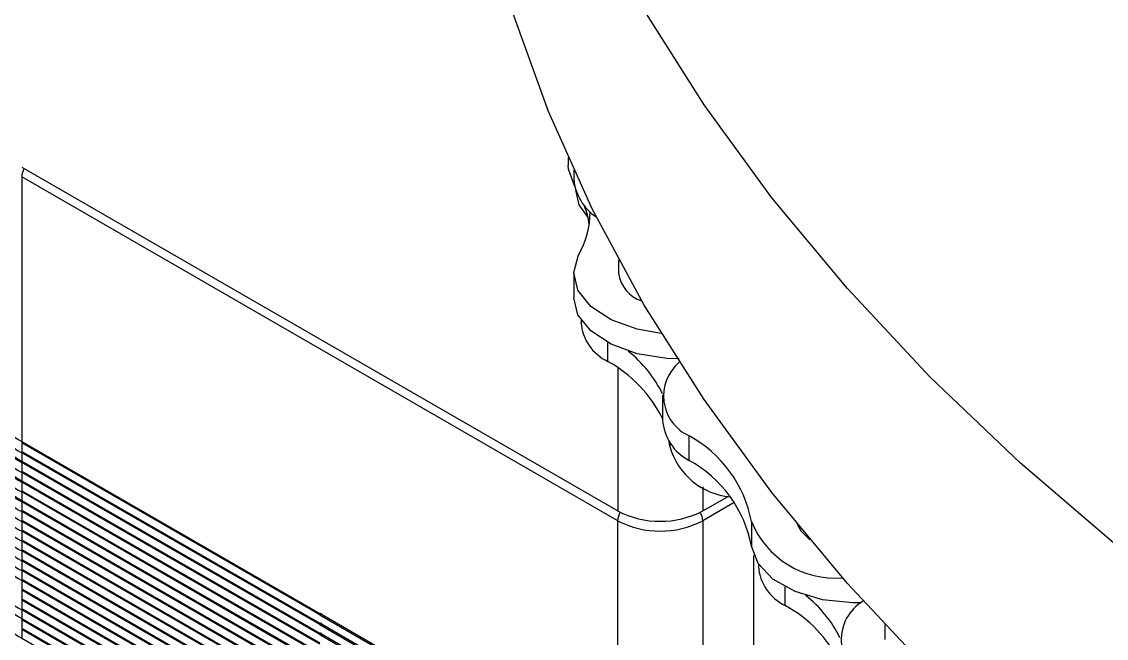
# Model space of a CAD drawing. Header units: millimetres. Extents: x 334 to 3694, y 0 to 2376.
# Drawn here: x 2501.7 to 2528.73, y 1185.07 to 1200.45 of the extents above; entities that cross this region are included whole.
import ezdxf

# ---------------------------------------------------------------- set-up
doc = ezdxf.new("R2010")
doc.units = ezdxf.units.MM
doc.header["$LTSCALE"] = 3
doc.layers.add('1_외형선', color=7, linetype='Continuous', lineweight=25)

msp = doc.modelspace()

# ---------------------------------------------------------------- linework, layer by layer
at = {"layer": '1_외형선'}
for p, q in [((2515.318, 1197.053), (2515.318, 1196.861)), ((2501.702, 1196.821), (2516.551, 1188.249)), ((2515.458, 1196.743), (2515.458, 1196.517)), ((2516.551, 1188.004), (2501.702, 1196.576)), ((2501.702, 1196.576), (2501.702, 1189.979)), ((2515.498, 1196.254), (2515.498, 1196.248)), ((2516.574, 1194.511), (2516.574, 1194.175)), ((2515.458, 1194.175), (2515.458, 1193.562)), ((2515.638, 1193.009), (2515.638, 1192.95)), ((2516.306, 1191.977), (2516.306, 1192.443)), ((2516.551, 1191.817), (2516.551, 1188.249)), ((2517.668, 1191.132), (2517.668, 1190.52)), ((2501.702, 1189.979), (2509.126, 1185.693)), ((2501.702, 1189.946), (2501.723, 1189.967)), ((2501.702, 1189.946), (2501.702, 1189.734)), ((2509.126, 1185.66), (2501.702, 1189.946)), ((2517.85, 1189.852), (2517.836, 1189.985)), ((2517.85, 1189.964), (2517.85, 1189.852)), ((2518.334, 1189.508), (2518.334, 1190.12)), ((2501.702, 1189.734), (2509.126, 1185.448)), ((2501.702, 1189.701), (2501.723, 1189.722)), ((2501.702, 1189.701), (2501.702, 1189.489)), ((2509.126, 1185.415), (2501.702, 1189.701)), ((2501.702, 1189.489), (2509.126, 1185.203)), ((2501.702, 1189.456), (2501.723, 1189.477)), ((2501.702, 1189.456), (2501.702, 1189.244)), ((2509.126, 1185.17), (2501.702, 1189.456)), ((2501.702, 1189.244), (2509.126, 1184.958)), ((2501.702, 1189.211), (2501.723, 1189.232)), ((2501.702, 1189.211), (2501.702, 1188.999)), ((2509.126, 1184.925), (2501.702, 1189.211)), ((2501.702, 1188.999), (2509.126, 1184.713)), ((2501.702, 1188.966), (2501.723, 1188.987)), ((2501.702, 1188.966), (2501.702, 1188.754)), ((2509.126, 1184.68), (2501.702, 1188.966)), ((2518.672, 1188.847), (2518.672, 1188.249)), ((2501.702, 1188.754), (2509.126, 1184.468)), ((2501.702, 1188.721), (2501.723, 1188.742)), ((2501.702, 1188.721), (2501.702, 1188.509)), ((2509.126, 1184.435), (2501.702, 1188.721)), ((2518.672, 1188.249), (2519.301, 1188.612)), ((2501.702, 1188.509), (2509.126, 1184.223)), ((2501.702, 1188.476), (2501.723, 1188.497)), ((2501.702, 1188.476), (2501.702, 1188.264)), ((2509.126, 1184.19), (2501.702, 1188.476)), ((2501.702, 1188.264), (2509.126, 1183.978)), ((2519.457, 1188.457), (2518.672, 1188.004)), ((2501.702, 1188.231), (2501.723, 1188.252)), ((2501.702, 1188.231), (2501.702, 1188.019)), ((2509.126, 1183.945), (2501.702, 1188.231)), ((2501.702, 1188.019), (2509.126, 1183.733)), ((2501.702, 1187.986), (2501.723, 1188.007)), ((2516.551, 1181.407), (2516.551, 1188.004)), ((2518.672, 1188.004), (2518.672, 1181.407)), ((2501.702, 1187.986), (2501.702, 1187.774)), ((2509.126, 1183.7), (2501.702, 1187.986)), ((2501.702, 1187.774), (2509.126, 1183.488)), ((2501.702, 1187.742), (2501.723, 1187.762)), ((2501.702, 1187.742), (2501.702, 1187.529)), ((2509.126, 1183.455), (2501.702, 1187.742)), ((2519.885, 1187.986), (2519.885, 1187.374)), ((2501.702, 1187.529), (2509.126, 1183.243)), ((2501.702, 1187.497), (2501.723, 1187.517)), ((2501.702, 1187.497), (2501.702, 1187.284)), ((2509.126, 1183.21), (2501.702, 1187.497)), ((2501.702, 1187.284), (2509.126, 1182.998)), ((2501.702, 1187.252), (2501.723, 1187.272)), ((2501.702, 1187.252), (2501.702, 1187.039)), ((2509.126, 1182.965), (2501.702, 1187.252)), ((2501.702, 1187.039), (2509.126, 1182.753)), ((2501.702, 1187.007), (2501.723, 1187.027)), ((2501.702, 1187.007), (2501.702, 1186.794)), ((2509.126, 1182.72), (2501.702, 1187.007)), ((2519.945, 1182.141), (2519.945, 1187.138)), ((2520.059, 1186.924), (2520.059, 1186.865)), ((2501.702, 1186.794), (2509.126, 1182.508)), ((2501.702, 1186.762), (2501.723, 1186.782)), ((2501.702, 1186.762), (2501.702, 1186.549)), ((2509.126, 1182.476), (2501.702, 1186.762)), ((2501.702, 1186.549), (2509.126, 1182.263)), ((2501.702, 1186.517), (2501.723, 1186.537)), ((2501.702, 1186.517), (2501.702, 1186.304)), ((2509.126, 1182.231), (2501.702, 1186.517)), ((2501.702, 1186.304), (2509.126, 1182.018)), ((2501.702, 1186.272), (2501.723, 1186.292)), ((2501.702, 1186.272), (2501.702, 1186.059)), ((2509.126, 1181.986), (2501.702, 1186.272)), ((2520.727, 1185.892), (2520.727, 1186.358)), ((2501.702, 1186.059), (2509.126, 1181.773)), ((2501.702, 1186.027), (2501.723, 1186.047)), ((2501.702, 1186.027), (2501.702, 1185.814)), ((2509.126, 1181.741), (2501.702, 1186.027)), ((2501.702, 1185.814), (2509.126, 1181.528)), ((2501.702, 1185.782), (2501.723, 1185.802)), ((2501.702, 1185.782), (2501.702, 1185.57)), ((2509.126, 1181.496), (2501.702, 1185.782)), ((2501.702, 1185.57), (2509.126, 1181.283)), ((2509.126, 1185.66), (2509.169, 1185.701)), ((2516.551, 1181.407), (2509.126, 1185.693)), ((2509.126, 1185.66), (2516.551, 1181.374)), ((2501.702, 1185.537), (2501.723, 1185.557)), ((2501.702, 1185.537), (2501.702, 1185.325)), ((2509.126, 1181.251), (2501.702, 1185.537)), ((2501.702, 1185.325), (2509.126, 1181.038)), ((2501.702, 1185.292), (2501.723, 1185.312)), ((2501.702, 1185.292), (2501.702, 1185.08)), ((2509.126, 1181.006), (2501.702, 1185.292)), ((2509.126, 1185.415), (2509.169, 1185.456)), ((2516.551, 1181.162), (2509.126, 1185.448)), ((2509.126, 1185.415), (2516.551, 1181.129)), ((2523.205, 1185.418), (2523.205, 1185.047)), ((2501.702, 1185.08), (2509.126, 1180.793)), ((2509.126, 1185.17), (2509.169, 1185.211)), ((2516.551, 1180.917), (2509.126, 1185.203)), ((2509.126, 1185.17), (2516.551, 1180.884))]:
    msp.add_line(p, q, dxfattribs=at)
at = {"layer": '1_외형선', "flags": 128}
for points in [[(2553.377, 1173.833), (2550.447, 1174.982), (2546.96, 1176.482), (2543.602, 1178.078), (2540.381, 1179.765), (2537.305, 1181.541), (2534.382, 1183.4), (2531.618, 1185.339), (2529.019, 1187.352), (2526.591, 1189.436), (2524.341, 1191.584), (2522.274, 1193.793), (2520.393, 1196.057), (2518.705, 1198.371), (2517.211, 1200.73), (2515.917, 1203.127), (2514.826, 1205.557), (2513.938, 1208.016), (2513.258, 1210.496), (2512.786, 1212.992), (2512.523, 1215.498), (2512.469, 1217.918)], [(2553.858, 1166.305), (2550.447, 1167.633), (2546.96, 1169.133), (2543.602, 1170.729), (2540.381, 1172.417), (2537.305, 1174.192), (2534.382, 1176.051), (2531.618, 1177.99), (2529.019, 1180.003), (2526.591, 1182.087), (2524.341, 1184.235), (2522.274, 1186.444), (2520.393, 1188.709), (2518.705, 1191.023), (2517.211, 1193.381), (2515.917, 1195.778), (2514.826, 1198.209), (2513.938, 1200.667), (2513.258, 1203.147), (2512.786, 1205.643), (2512.523, 1208.149), (2512.464, 1210.032)], [(2515.481, 1196.333), (2515.323, 1196.767), (2515.318, 1196.861)], [(2515.498, 1196.248), (2515.58, 1195.883), (2515.813, 1195.552)], [(2517.635, 1192.674), (2517.036, 1192.779), (2516.385, 1193.015), (2515.879, 1193.349), (2515.561, 1193.754), (2515.458, 1194.193), (2515.579, 1194.632)], [(2518.081, 1192.038), (2517.778, 1192.05), (2517.036, 1192.167), (2516.385, 1192.403), (2515.879, 1192.737), (2515.561, 1193.141), (2515.458, 1193.562)], [(2521.024, 1187.917), (2521.113, 1187.75), (2521.343, 1187.53)], [(2522.607, 1185.954), (2522.41, 1185.955), (2521.654, 1186.037), (2520.972, 1186.242), (2520.421, 1186.552), (2520.048, 1186.94), (2519.885, 1187.374)]]:
    msp.add_lwpolyline(points, dxfattribs=at)
at = {"layer": '1_외형선'}
for centre, radius, start, end in [((2502.145, 1196.558), 0.444, 149.2412, 177.6573), ((2516.713, 1196.629), 1.26, 185.1213, 236.4435), ((2513.656, 1195.07), 2.211, 8.5554, 20.6269), ((2513.635, 1195.723), 2.23, 330.697, 359.5398), ((2517.405, 1194.284), 0.838, 187.5093, 252.2944), ((2516.806, 1193.036), 1.172, 184.2311, 244.7266), ((2514.926, 1189.835), 3.05, 25.9018, 51.7751), ((2514.665, 1189.04), 3.365, 26.798, 60.8058), ((2518.789, 1191.116), 1.095, 129.9049, 245.4487), ((2502.013, 1190.666), 0.754, 185.6948, 245.6253), ((2518.892, 1190.6), 1.226, 183.7393, 242.9562), ((2502.013, 1190.388), 0.754, 185.6948, 245.6253), ((2502.013, 1190.176), 0.754, 185.6948, 245.6253), ((2502.013, 1190.143), 0.754, 185.6948, 245.6253), ((2516.825, 1187.394), 3.117, 10.9615, 61.0339), ((2502.013, 1189.898), 0.754, 185.6948, 245.6253), ((2519.526, 1190.334), 1.744, 196.0544, 264.324), ((2502.013, 1189.686), 0.754, 185.6948, 245.6253), ((2502.013, 1189.653), 0.754, 185.6948, 245.6253), ((2516.825, 1186.781), 3.117, 10.9615, 61.0339), ((2502.013, 1189.409), 0.754, 185.6948, 245.6253), ((2502.013, 1189.196), 0.754, 185.6948, 245.6253), ((2502.013, 1189.164), 0.754, 185.6948, 245.6253), ((2502.013, 1188.919), 0.754, 185.6948, 245.6253), ((2502.013, 1188.674), 0.754, 185.6948, 245.6253), ((2502.013, 1188.429), 0.754, 185.6948, 245.6253), ((2502.013, 1188.184), 0.754, 185.6948, 245.6253), ((2517.611, 1190.296), 2.306, 242.6097, 297.3903), ((2516.995, 1187.986), 0.445, 149.0334, 177.649), ((2517.611, 1190.051), 2.306, 242.6097, 297.3903), ((2518.228, 1187.986), 0.445, 2.351, 30.9666), ((2502.013, 1187.939), 0.754, 185.6948, 245.6253), ((2521.974, 1188.825), 2.252, 201.8737, 274.5744), ((2502.013, 1187.694), 0.754, 185.6948, 245.6253), ((2502.013, 1187.449), 0.754, 185.6948, 245.6253), ((2502.013, 1187.204), 0.754, 185.6948, 245.6253), ((2521.227, 1186.952), 1.172, 184.2311, 244.7266), ((2502.013, 1186.469), 0.754, 185.6948, 245.6253), ((2502.013, 1186.257), 0.754, 185.6948, 245.6253), ((2519.346, 1183.75), 3.05, 25.9018, 51.7751), ((2519.086, 1182.955), 3.365, 26.798, 60.8058), ((2523.235, 1185.041), 1.114, 120.4769, 244.486), ((2502.013, 1185.767), 0.754, 185.6948, 245.6253), ((2502.013, 1185.277), 0.754, 185.6948, 245.6253), ((2502.013, 1185.244), 0.754, 185.6948, 245.6253)]:
    msp.add_arc(centre, radius, start, end, dxfattribs=at)

doc.saveas('drawing.dxf')
